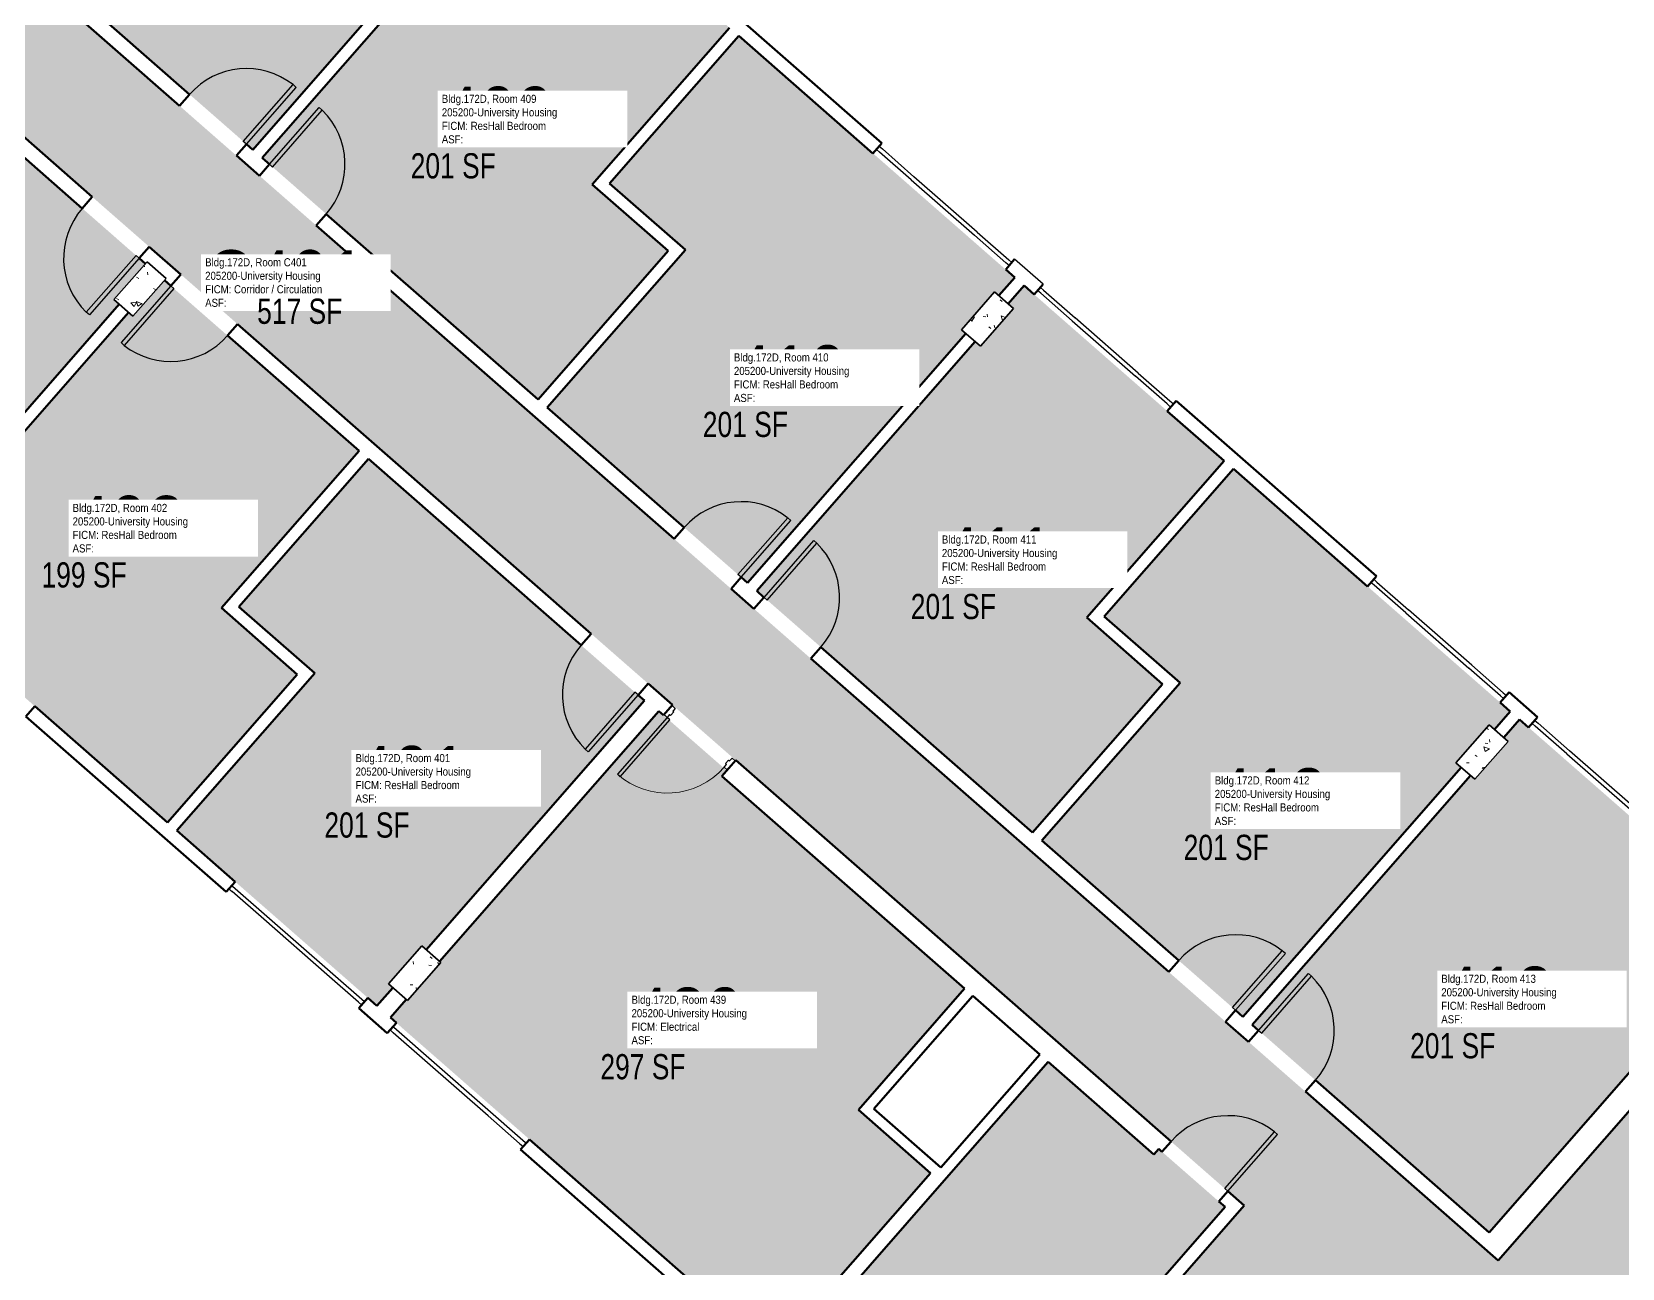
# Model space of a CAD drawing. Header units: inches. Extents: x 69237155 to 69239788, y 27657308 to 27659623.
# Drawn here: x 69237729 to 69238487, y 27658518 to 27659107 of the extents above; entities that cross this region are included whole.
import ezdxf
from ezdxf.enums import TextEntityAlignment as Align

# ---------------------------------------------------------------- set-up
doc = ezdxf.new("R2010")
doc.units = ezdxf.units.IN
doc.header["$LTSCALE"] = 100
doc.header["$MEASUREMENT"] = 0
for name, color, linetype in [('A-COLS', 5, 'CONTINUOUS'), ('A-DOOR', 2, 'CONTINUOUS'), ('A-GLAZ', 1, 'CONTINUOUS'), ('A-IDEN-RNUM', 7, 'CONTINUOUS'), ('A-IDEN-SNUM', 4, 'CONTINUOUS'), ('A-IDEN-VNUM', 4, 'CONTINUOUS'), ('A-WALL', 5, 'CONTINUOUS'), ('AREA-TEXT', 3, 'CONTINUOUS'), ('Rooms-Category-Color', 7, 'CONTINUOUS'), ('Rooms-College-Color', 7, 'CONTINUOUS'), ('Rooms-Department-Color', 7, 'CONTINUOUS'), ('Rooms-Division-Color', 7, 'CONTINUOUS'), ('Rooms-Information', 7, 'CONTINUOUS')]:
    doc.layers.add(name, color=color, linetype=linetype)
doc.styles.add('CP_AREA', font='arial.ttf', dxfattribs={"height": 15})
doc.styles.add('CP_ROOMSNUMBER', font='arial.ttf', dxfattribs={"height": 1})
doc.styles.add('CP_ROOMVNUMBER', font='arial.ttf', dxfattribs={"width": 0.85, "height": 0.075})
pattern_1 = [(8.793, (69237985.663, 27658391.618), (19.1337, -19.9577), [2.88, -31.68]), (313.793, (69237985.663, 27658391.618), (15.0201, 25.2405), [2.304, -25.344]), (59.244, (69237987.257, 27658389.955), (34.1539, 5.2822), [2.448, -26.924]), (4.977, (69237990.723, 27658397.396), (26.6445, -31.7803), [4.32, -47.52]), (55.429, (69237992.943, 27658394.748), (51.6444, 4.4977), [3.671, -40.386]), (309.977, (69237990.723, 27658397.396), (51.6445, 4.4976), [3.456, -38.016]), (339.793, (69237992.347, 27658393.422), (7.059, -26.7316), [2.88, -31.68]), (284.793, (69237992.347, 27658393.422), (25.3737, 14.7939), [2.304, -25.344]), (30.244, (69237992.935, 27658391.195), (32.4325, -11.9383), [2.448, -26.924]), (356.2929, (69237985.663, 27658391.618), (8.77226, 9.3093), [1.267, -23.77, 1.267, -24.461, -25.44]), (356.2929, (69237985.663, 27658391.618), (8.77226, 9.3093), [-50.765, 1.267, -24.173]), (326.293, (69237985.663, 27658391.618), (17.57708, 4.7394), [1.267, -13.402, 1.267, -23.194, -9.696]), (326.293, (69237985.663, 27658391.618), (17.57708, 4.7394), [-39.13, 1.267, -8.429]), (286.2929, (69237979.221, 27658397.26), (14.85184, -14.15585), [1.267, -8.333, 1.267, -28.685, -39.744]), (286.2929, (69237979.221, 27658397.26), (14.85184, -14.15585), [-39.552, 1.267, -38.477]), (276.293, (69237976.332, 27658399.79), (19.3809, -11.8611), [1.267, -11.213, 1.267, -18.624, -28.224]), (276.293, (69237976.332, 27658399.79), (19.3809, -11.8611), [-32.371, 1.267, -26.957])]

# ---------------------------------------------------------------- blocks, each defined once
blk = doc.blocks.new('08_Single-Flush - 08 Door_Single-Flush  3_-0_ x 7_-0_ - 45 MIN-2697103-LEVEL 4')
at = {"layer": 'A-DOOR', "color": 7}
for p, q in [((16, 3.25), (16, 39.19)), ((18, 39.19), (16, 39.19)), ((18, 3.25), (18, 39.19)), ((18, 3.25), (16, 3.25))]:
    blk.add_line(p, q, dxfattribs=at)
at = {"layer": 'A-DOOR', "lineweight": 25}
blk.add_arc((18, 3.25), 36, 93.18474, 180, dxfattribs=at)
blk = doc.blocks.new('Single-Flush - 36_ x 84_-5934727-LEVEL 4')
at = {"layer": 'A-DOOR', "color": 7}
for p, q in [((16, -3.62), (16, -39.64)), ((18, -3.62), (16, -3.62)), ((18, -3.62), (18, -39.64)), ((18, -39.64), (16, -39.64))]:
    blk.add_line(p, q, dxfattribs=at)
at = {"layer": 'A-DOOR', "lineweight": 25}
blk.add_arc((18, -3.62), 36.07, 180, 266.82115, dxfattribs=at)
blk = doc.blocks.new('08_Single-Flush - 08 Door_Single-Flush  3_-0_ x 7_-0_-5934603-LEVEL 4')
at = {"layer": 'A-DOOR', "color": 7}
for p, q in [((16, 3.62), (16, 39.57)), ((18, 39.57), (16, 39.57)), ((18, 3.62), (18, 39.57)), ((18, 3.62), (16, 3.62))]:
    blk.add_line(p, q, dxfattribs=at)
at = {"layer": 'A-DOOR', "lineweight": 25}
blk.add_arc((18, 3.62), 36, 93.18474, 180, dxfattribs=at)
blk = doc.blocks.new('08_Single-Flush - 08 Door_Single-Flush  3_-0_ x 7_-0_-5934602-LEVEL 4')
at = {"layer": 'A-DOOR', "color": 7}
for p, q in [((16, -3.62), (16, -39.57)), ((18, -3.62), (16, -3.62)), ((18, -3.62), (18, -39.57)), ((18, -39.57), (16, -39.57))]:
    blk.add_line(p, q, dxfattribs=at)
at = {"layer": 'A-DOOR', "lineweight": 25}
blk.add_arc((18, -3.62), 36, 180, 266.81526, dxfattribs=at)

msp = doc.modelspace()

# ---------------------------------------------------------------- hatches: boundary and pattern name
at = {"layer": 'A-COLS', "lineweight": 5}
h = msp.add_hatch(dxfattribs=at)
h.set_pattern_fill('FP_23', color=256, angle=-41.2071, style=0, pattern_type=2)
h.set_pattern_definition([(8.793, (69237985.663, 27658391.62), (19.1337, -19.9577), [2.88, -31.68]), (313.793, (69237985.663, 27658391.62), (15.0201, 25.2405), [2.304, -25.344]), (59.244, (69237987.258, 27658389.956), (34.1539, 5.2822), [2.448, -26.924]), (4.977, (69237990.723, 27658397.397), (26.6445, -31.7803), [4.32, -47.52]), (55.429, (69237992.943, 27658394.75), (51.6444, 4.4977), [3.671, -40.386]), (309.977, (69237990.723, 27658397.397), (51.6445, 4.4976), [3.456, -38.016]), (339.793, (69237992.347, 27658393.423), (7.059, -26.7316), [2.88, -31.68]), (284.793, (69237992.347, 27658393.423), (25.3737, 14.7939), [2.304, -25.344]), (30.244, (69237992.935, 27658391.195), (32.4325, -11.9383), [2.448, -26.924]), (356.2929, (69237985.663, 27658391.619), (8.77226, 9.3093), [1.267, -23.77, 1.267, -24.461, -25.44]), (356.2929, (69237985.663, 27658391.619), (8.77226, 9.3093), [-50.765, 1.267, -24.173]), (326.293, (69237985.663, 27658391.619), (17.57708, 4.7394), [1.267, -13.402, 1.267, -23.194, -9.696]), (326.293, (69237985.663, 27658391.619), (17.57708, 4.7394), [-39.13, 1.267, -8.429]), (286.2929, (69237979.221, 27658397.26), (14.85184, -14.15585), [1.267, -8.333, 1.267, -28.685, -39.744]), (286.2929, (69237979.221, 27658397.26), (14.85184, -14.15585), [-39.552, 1.267, -38.477]), (276.293, (69237976.332, 27658399.79), (19.3809, -11.8611), [1.267, -11.213, 1.267, -18.624, -28.224]), (276.293, (69237976.332, 27658399.79), (19.3809, -11.8611), [-32.371, 1.267, -26.957])])
h.paths.add_polyline_path([(69237768.5, 27658979.61), (69237777.53, 27658971.71), (69237793.34, 27658989.76), (69237784.31, 27658997.67)], flags=0)
h = msp.add_hatch(dxfattribs=at)
h.set_pattern_fill('FP_15', color=256, angle=-41.2071, style=0, pattern_type=2)
h.set_pattern_definition(pattern_1)
h.paths.add_polyline_path([(69238172.01, 27658965.31), (69238181.04, 27658957.4), (69238196.85, 27658975.46), (69238187.82, 27658983.36), (69238180.82, 27658975.37)], flags=0)
h = msp.add_hatch(dxfattribs=at)
h.set_pattern_fill('FP_17', color=256, angle=-41.2071, style=0, pattern_type=2)
h.set_pattern_definition(pattern_1)
h.paths.add_polyline_path([(69238407.49, 27658759.11), (69238416.52, 27658751.2), (69238432.33, 27658769.26), (69238423.3, 27658777.16), (69238416.3, 27658769.17)], flags=0)
h = msp.add_hatch(dxfattribs=at)
h.set_pattern_fill('FP_22', color=256, angle=-41.2071, style=0, pattern_type=2)
h.set_pattern_definition([(8.793, (69237985.663, 27658391.619), (19.1337, -19.9577), [2.88, -31.68]), (313.793, (69237985.663, 27658391.62), (15.0201, 25.2405), [2.304, -25.344]), (59.244, (69237987.258, 27658389.956), (34.154, 5.2822), [2.448, -26.924]), (4.977, (69237990.723, 27658397.397), (26.6445, -31.7803), [4.32, -47.52]), (55.429, (69237992.943, 27658394.75), (51.6444, 4.4977), [3.671, -40.386]), (309.977, (69237990.723, 27658397.397), (51.6445, 4.4976), [3.456, -38.016]), (339.793, (69237992.347, 27658393.423), (7.059, -26.7316), [2.88, -31.68]), (284.793, (69237992.347, 27658393.423), (25.3737, 14.794), [2.304, -25.344]), (30.244, (69237992.935, 27658391.194), (32.4325, -11.9383), [2.448, -26.924]), (356.293, (69237985.6635, 27658391.619), (8.77226, 9.3093), [1.267, -23.77, 1.267, -24.461, -25.44]), (356.293, (69237985.6635, 27658391.619), (8.77226, 9.3093), [-50.765, 1.267, -24.173]), (326.293, (69237985.663, 27658391.619), (17.5771, 4.7394), [1.267, -13.402, 1.267, -23.194, -9.696]), (326.293, (69237985.663, 27658391.619), (17.5771, 4.7394), [-39.13, 1.267, -8.429]), (286.293, (69237979.221, 27658397.26), (14.85184, -14.15585), [1.267, -8.333, 1.267, -28.685, -39.744]), (286.293, (69237979.221, 27658397.26), (14.85184, -14.15585), [-39.552, 1.267, -38.477]), (276.293, (69237976.332, 27658399.79), (19.3809, -11.8611), [1.267, -11.213, 1.267, -18.624, -28.224]), (276.293, (69237976.332, 27658399.79), (19.3809, -11.8611), [-32.371, 1.267, -26.957])])
h.paths.add_polyline_path([(69237899.24, 27658653.79), (69237908.26, 27658645.89), (69237924.08, 27658663.95), (69237915.05, 27658671.85)], flags=0)
at = {"layer": 'Rooms-Category-Color', "true_color": 0xadadad}
for points in [[(69237391.46, 27659349.65), (69237439.56, 27659307.53), (69237548.27, 27659212.34), (69237566.33, 27659196.53), (69237674.81, 27659101.54), (69237788.27, 27659002.18), (69237793.02, 27658998.03), (69237892.2, 27658911.17), (69238025.77, 27658794.21), (69238028.26, 27658792.03), (69238029.01, 27658791.37), (69238064.56, 27658760.25), (69238182.1, 27658657.32), (69238217.94, 27658625.94), (69238270.32, 27658580.07), (69238307, 27658547.96), (69238346.53, 27658593.1), (69238303.51, 27658630.78), (69238203.35, 27658718.48), (69238067.56, 27658837.39), (69237967.85, 27658924.7), (69237836.57, 27659039.65), (69237836.36, 27659039.83), (69237836.36, 27659039.83), (69237832.03, 27659043.61), (69237732.39, 27659130.87), (69237596.83, 27659249.57), (69237478.85, 27659352.88), (69237413.82, 27659409.82), (69237412.18, 27659407.94), (69237375.94, 27659366.56), (69237374.3, 27659364.68), (69237384.55, 27659355.7)], [(69238082.37, 27658478.14), (69238157.32, 27658563.73), (69238122.99, 27658593.8), (69238173.54, 27658651.53), (69238057.97, 27658752.72), (69238060.28, 27658755.36), (69238027.93, 27658783.68), (69238027.39, 27658783.07), (69237923.51, 27658664.44), (69237924.08, 27658663.95), (69237908.26, 27658645.89), (69237907.7, 27658646.38), (69237900.12, 27658637.73)], [(69238346.53, 27658593.1), (69238277.12, 27658514.39), (69238321.77, 27658475.29), (69238191.33, 27658326.33), (69238146.68, 27658365.43), (69238138.77, 27658356.4), (69238086.95, 27658401.78), (69237980.21, 27658279.88), (69237987.17, 27658273.79), (69237966.09, 27658249.72), (69237990.16, 27658228.63), (69237984.07, 27658221.68), (69238131.83, 27658092.29), (69238137.93, 27658099.25), (69238168.61, 27658072.38), (69238193.35, 27658092.27), (69238191.79, 27658094.22), (69238224.52, 27658120.53), (69238226.09, 27658118.58), (69238260.43, 27658146.18), (69238257.3, 27658150.07), (69238256.27, 27658151.14), (69238219.93, 27658196.34), (69238374.26, 27658320.39), (69238411.53, 27658274.02), (69238420.88, 27658281.54), (69238424.01, 27658277.64), (69238438.49, 27658289.27), (69238436.93, 27658291.22), (69238439.27, 27658293.1), (69238469.67, 27658317.53), (69238427, 27658370.61), (69238619.9, 27658525.67), (69238726.34, 27658611.19), (69238652.21, 27658703.41), (69238572.22, 27658638.71), (69238548.15, 27658659.79), (69238427.6, 27658522.12)]]:
    msp.add_hatch(color=253, dxfattribs=at).paths.add_polyline_path(points)
at = {"layer": 'Rooms-Category-Color', "true_color": 0x728ef3}
for points in [[(69237961.87, 27659196.34), (69237964.13, 27659198.93), (69237985.59, 27659223.43), (69237854.72, 27659338.02), (69237833.18, 27659313.43), (69237769.54, 27659240.74), (69237805.18, 27659209.53), (69237739.37, 27659134.39), (69237834.6, 27659051), (69237836.19, 27659052.81), (69237938.56, 27659169.73), (69237936.53, 27659171.5), (69237952.34, 27659189.56), (69237954.37, 27659187.78)], [(69237966.33, 27659192.52), (69237958.79, 27659183.91), (69237961.37, 27659181.65), (69237945.56, 27659163.6), (69237942.98, 27659165.86), (69237839.03, 27659047.14), (69237970.41, 27658932.09), (69238032.34, 27659002.81), (69237996.23, 27659034.43), (69238061.61, 27659109.09)], [(69238066.03, 27659105.22), (69238004.52, 27659034.98), (69238040.63, 27659003.36), (69237974.83, 27658928.22), (69238070.12, 27658844.78), (69238174.08, 27658963.49), (69238172.01, 27658965.31), (69238187.82, 27658983.36), (69238189.89, 27658981.55), (69238197.43, 27658990.16)], [(69237672.24, 27659094.15), (69237544.93, 27658948.76), (69237658.72, 27658849.12), (69237666.3, 27658857.77), (69237663.76, 27658859.99), (69237679.57, 27658878.05), (69237682.11, 27658875.83), (69237771.04, 27658977.39), (69237768.5, 27658979.61), (69237783.49, 27658996.73)], [(69237670.72, 27658853.9), (69237663.14, 27658845.25), (69237794.02, 27658730.64), (69237855.78, 27658801.17), (69237819.67, 27658832.8), (69237885.22, 27658907.65), (69237792.52, 27658988.82), (69237777.53, 27658971.71), (69237775.46, 27658973.52), (69237686.53, 27658871.96), (69237688.6, 27658870.14), (69237672.78, 27658852.09)], [(69238196.85, 27658975.46), (69238181.04, 27658957.4), (69238178.5, 27658959.62), (69238074.54, 27658840.91), (69238205.92, 27658725.87), (69238267.85, 27658796.59), (69238231.73, 27658828.21), (69238297.11, 27658902.87), (69238201.85, 27658986.29), (69238194.31, 27658977.68)], [(69237901.31, 27658651.98), (69237899.24, 27658653.79), (69237915.05, 27658671.85), (69237917.12, 27658670.04), (69238021.04, 27658788.72), (69237889.64, 27658903.78), (69237827.96, 27658833.35), (69237864.07, 27658801.72), (69237798.44, 27658726.77), (69237893.73, 27658643.33)], [(69238306.08, 27658638.17), (69238410.03, 27658756.88), (69238407.49, 27658759.11), (69238423.3, 27658777.16), (69238425.84, 27658774.94), (69238433.38, 27658783.55), (69238301.53, 27658899), (69238240.02, 27658828.76), (69238276.14, 27658797.13), (69238210.34, 27658722)], [(69238416.52, 27658751.2), (69238414.45, 27658753.01), (69238310.5, 27658634.29), (69238351.31, 27658598.56), (69238423.35, 27658535.48), (69238539.08, 27658667.65), (69238542.74, 27658671.83), (69238550.65, 27658680.86), (69238437.8, 27658779.68), (69238430.26, 27658771.07), (69238432.33, 27658769.26)], [(69238259.21, 27658503.82), (69238297.55, 27658547.59), (69238266.04, 27658575.18), (69238263.73, 27658572.55), (69238213.33, 27658616.69), (69238164.51, 27658560.93), (69238162.77, 27658558.95), (69238162.74, 27658558.91), (69238087.83, 27658473.37), (69238129.77, 27658436.64), (69238098.19, 27658400.58), (69238122.44, 27658379.34), (69238130.73, 27658372.08), (69238138.16, 27658365.57)]]:
    msp.add_hatch(color=171, dxfattribs=at).paths.add_polyline_path(points)
at = {"layer": 'Rooms-College-Color', "true_color": 0xadadad}
for points in [[(69237391.46, 27659349.65), (69237439.56, 27659307.53), (69237548.27, 27659212.34), (69237566.33, 27659196.53), (69237674.81, 27659101.54), (69237788.27, 27659002.18), (69237793.02, 27658998.03), (69237892.2, 27658911.17), (69238025.77, 27658794.21), (69238028.26, 27658792.03), (69238029.01, 27658791.37), (69238064.56, 27658760.25), (69238182.1, 27658657.32), (69238217.94, 27658625.94), (69238270.32, 27658580.07), (69238307, 27658547.96), (69238346.53, 27658593.1), (69238303.51, 27658630.78), (69238203.35, 27658718.48), (69238067.56, 27658837.39), (69237967.85, 27658924.7), (69237836.57, 27659039.65), (69237836.36, 27659039.83), (69237836.36, 27659039.83), (69237832.03, 27659043.61), (69237732.39, 27659130.87), (69237596.83, 27659249.57), (69237478.85, 27659352.88), (69237413.82, 27659409.82), (69237412.18, 27659407.94), (69237375.94, 27659366.56), (69237374.3, 27659364.68), (69237384.55, 27659355.7)], [(69237961.87, 27659196.34), (69237964.13, 27659198.93), (69237985.59, 27659223.43), (69237854.72, 27659338.02), (69237833.18, 27659313.43), (69237769.54, 27659240.74), (69237805.18, 27659209.53), (69237739.37, 27659134.39), (69237834.6, 27659051), (69237836.19, 27659052.81), (69237938.56, 27659169.73), (69237936.53, 27659171.5), (69237952.34, 27659189.56), (69237954.37, 27659187.78)], [(69237966.33, 27659192.52), (69237958.79, 27659183.91), (69237961.37, 27659181.65), (69237945.56, 27659163.6), (69237942.98, 27659165.86), (69237839.03, 27659047.14), (69237970.41, 27658932.09), (69238032.34, 27659002.81), (69237996.23, 27659034.43), (69238061.61, 27659109.09)], [(69238066.03, 27659105.22), (69238004.52, 27659034.98), (69238040.63, 27659003.36), (69237974.83, 27658928.22), (69238070.12, 27658844.78), (69238174.08, 27658963.49), (69238172.01, 27658965.31), (69238187.82, 27658983.36), (69238189.89, 27658981.55), (69238197.43, 27658990.16)], [(69237672.24, 27659094.15), (69237544.93, 27658948.76), (69237658.72, 27658849.12), (69237666.3, 27658857.77), (69237663.76, 27658859.99), (69237679.57, 27658878.05), (69237682.11, 27658875.83), (69237771.04, 27658977.39), (69237768.5, 27658979.61), (69237783.49, 27658996.73)], [(69237670.72, 27658853.9), (69237663.14, 27658845.25), (69237794.02, 27658730.64), (69237855.78, 27658801.17), (69237819.67, 27658832.8), (69237885.22, 27658907.65), (69237792.52, 27658988.82), (69237777.53, 27658971.71), (69237775.46, 27658973.52), (69237686.53, 27658871.96), (69237688.6, 27658870.14), (69237672.78, 27658852.09)], [(69238196.85, 27658975.46), (69238181.04, 27658957.4), (69238178.5, 27658959.62), (69238074.54, 27658840.91), (69238205.92, 27658725.87), (69238267.85, 27658796.59), (69238231.73, 27658828.21), (69238297.11, 27658902.87), (69238201.85, 27658986.29), (69238194.31, 27658977.68)], [(69237901.31, 27658651.98), (69237899.24, 27658653.79), (69237915.05, 27658671.85), (69237917.12, 27658670.04), (69238021.04, 27658788.72), (69237889.64, 27658903.78), (69237827.96, 27658833.35), (69237864.07, 27658801.72), (69237798.44, 27658726.77), (69237893.73, 27658643.33)], [(69238306.08, 27658638.17), (69238410.03, 27658756.88), (69238407.49, 27658759.11), (69238423.3, 27658777.16), (69238425.84, 27658774.94), (69238433.38, 27658783.55), (69238301.53, 27658899), (69238240.02, 27658828.76), (69238276.14, 27658797.13), (69238210.34, 27658722)], [(69238082.37, 27658478.14), (69238157.32, 27658563.73), (69238122.99, 27658593.8), (69238173.54, 27658651.53), (69238057.97, 27658752.72), (69238060.28, 27658755.36), (69238027.93, 27658783.68), (69238027.39, 27658783.07), (69237923.51, 27658664.44), (69237924.08, 27658663.95), (69237908.26, 27658645.89), (69237907.7, 27658646.38), (69237900.12, 27658637.73)], [(69238416.52, 27658751.2), (69238414.45, 27658753.01), (69238310.5, 27658634.29), (69238351.31, 27658598.56), (69238423.35, 27658535.48), (69238539.08, 27658667.65), (69238542.74, 27658671.83), (69238550.65, 27658680.86), (69238437.8, 27658779.68), (69238430.26, 27658771.07), (69238432.33, 27658769.26)], [(69238346.53, 27658593.1), (69238277.12, 27658514.39), (69238321.77, 27658475.29), (69238191.33, 27658326.33), (69238146.68, 27658365.43), (69238138.77, 27658356.4), (69238086.95, 27658401.78), (69237980.21, 27658279.88), (69237987.17, 27658273.79), (69237966.09, 27658249.72), (69237990.16, 27658228.63), (69237984.07, 27658221.68), (69238131.83, 27658092.29), (69238137.93, 27658099.25), (69238168.61, 27658072.38), (69238193.35, 27658092.27), (69238191.79, 27658094.22), (69238224.52, 27658120.53), (69238226.09, 27658118.58), (69238260.43, 27658146.18), (69238257.3, 27658150.07), (69238256.27, 27658151.14), (69238219.93, 27658196.34), (69238374.26, 27658320.39), (69238411.53, 27658274.02), (69238420.88, 27658281.54), (69238424.01, 27658277.64), (69238438.49, 27658289.27), (69238436.93, 27658291.22), (69238439.27, 27658293.1), (69238469.67, 27658317.53), (69238427, 27658370.61), (69238619.9, 27658525.67), (69238726.34, 27658611.19), (69238652.21, 27658703.41), (69238572.22, 27658638.71), (69238548.15, 27658659.79), (69238427.6, 27658522.12)], [(69238259.21, 27658503.82), (69238297.55, 27658547.59), (69238266.04, 27658575.18), (69238263.73, 27658572.55), (69238213.33, 27658616.69), (69238164.51, 27658560.93), (69238162.77, 27658558.95), (69238162.74, 27658558.91), (69238087.83, 27658473.37), (69238129.77, 27658436.64), (69238098.19, 27658400.58), (69238122.44, 27658379.34), (69238130.73, 27658372.08), (69238138.16, 27658365.57)]]:
    msp.add_hatch(color=253, dxfattribs=at).paths.add_polyline_path(points)
at = {"layer": 'Rooms-Department-Color', "true_color": 0xacacac}
for points in [[(69237391.46, 27659349.65), (69237439.56, 27659307.53), (69237548.27, 27659212.34), (69237566.33, 27659196.53), (69237674.81, 27659101.54), (69237788.27, 27659002.18), (69237793.02, 27658998.03), (69237892.2, 27658911.17), (69238025.77, 27658794.21), (69238028.26, 27658792.03), (69238029.01, 27658791.37), (69238064.56, 27658760.25), (69238182.1, 27658657.32), (69238217.94, 27658625.94), (69238270.32, 27658580.07), (69238307, 27658547.96), (69238346.53, 27658593.1), (69238303.51, 27658630.78), (69238203.35, 27658718.48), (69238067.56, 27658837.39), (69237967.85, 27658924.7), (69237836.57, 27659039.65), (69237836.36, 27659039.83), (69237836.36, 27659039.83), (69237832.03, 27659043.61), (69237732.39, 27659130.87), (69237596.83, 27659249.57), (69237478.85, 27659352.88), (69237413.82, 27659409.82), (69237412.18, 27659407.94), (69237375.94, 27659366.56), (69237374.3, 27659364.68), (69237384.55, 27659355.7)], [(69238082.37, 27658478.14), (69238157.32, 27658563.73), (69238122.99, 27658593.8), (69238173.54, 27658651.53), (69238057.97, 27658752.72), (69238060.28, 27658755.36), (69238027.93, 27658783.68), (69238027.39, 27658783.07), (69237923.51, 27658664.44), (69237924.08, 27658663.95), (69237908.26, 27658645.89), (69237907.7, 27658646.38), (69237900.12, 27658637.73)], [(69238346.53, 27658593.1), (69238277.12, 27658514.39), (69238321.77, 27658475.29), (69238191.33, 27658326.33), (69238146.68, 27658365.43), (69238138.77, 27658356.4), (69238086.95, 27658401.78), (69237980.21, 27658279.88), (69237987.17, 27658273.79), (69237966.09, 27658249.72), (69237990.16, 27658228.63), (69237984.07, 27658221.68), (69238131.83, 27658092.29), (69238137.93, 27658099.25), (69238168.61, 27658072.38), (69238193.35, 27658092.27), (69238191.79, 27658094.22), (69238224.52, 27658120.53), (69238226.09, 27658118.58), (69238260.43, 27658146.18), (69238257.3, 27658150.07), (69238256.27, 27658151.14), (69238219.93, 27658196.34), (69238374.26, 27658320.39), (69238411.53, 27658274.02), (69238420.88, 27658281.54), (69238424.01, 27658277.64), (69238438.49, 27658289.27), (69238436.93, 27658291.22), (69238439.27, 27658293.1), (69238469.67, 27658317.53), (69238427, 27658370.61), (69238619.9, 27658525.67), (69238726.34, 27658611.19), (69238652.21, 27658703.41), (69238572.22, 27658638.71), (69238548.15, 27658659.79), (69238427.6, 27658522.12)]]:
    msp.add_hatch(color=253, dxfattribs=at).paths.add_polyline_path(points)
at = {"layer": 'Rooms-Department-Color', "true_color": 0x604aed}
for points in [[(69237961.87, 27659196.34), (69237964.13, 27659198.93), (69237985.59, 27659223.43), (69237854.72, 27659338.02), (69237833.18, 27659313.43), (69237769.54, 27659240.74), (69237805.18, 27659209.53), (69237739.37, 27659134.39), (69237834.6, 27659051), (69237836.19, 27659052.81), (69237938.56, 27659169.73), (69237936.53, 27659171.5), (69237952.34, 27659189.56), (69237954.37, 27659187.78)], [(69237966.33, 27659192.52), (69237958.79, 27659183.91), (69237961.37, 27659181.65), (69237945.56, 27659163.6), (69237942.98, 27659165.86), (69237839.03, 27659047.14), (69237970.41, 27658932.09), (69238032.34, 27659002.81), (69237996.23, 27659034.43), (69238061.61, 27659109.09)], [(69238066.03, 27659105.22), (69238004.52, 27659034.98), (69238040.63, 27659003.36), (69237974.83, 27658928.22), (69238070.12, 27658844.78), (69238174.08, 27658963.49), (69238172.01, 27658965.31), (69238187.82, 27658983.36), (69238189.89, 27658981.55), (69238197.43, 27658990.16)], [(69237672.24, 27659094.15), (69237544.93, 27658948.76), (69237658.72, 27658849.12), (69237666.3, 27658857.77), (69237663.76, 27658859.99), (69237679.57, 27658878.05), (69237682.11, 27658875.83), (69237771.04, 27658977.39), (69237768.5, 27658979.61), (69237783.49, 27658996.73)], [(69237670.72, 27658853.9), (69237663.14, 27658845.25), (69237794.02, 27658730.64), (69237855.78, 27658801.17), (69237819.67, 27658832.8), (69237885.22, 27658907.65), (69237792.52, 27658988.82), (69237777.53, 27658971.71), (69237775.46, 27658973.52), (69237686.53, 27658871.96), (69237688.6, 27658870.14), (69237672.78, 27658852.09)], [(69238196.85, 27658975.46), (69238181.04, 27658957.4), (69238178.5, 27658959.62), (69238074.54, 27658840.91), (69238205.92, 27658725.87), (69238267.85, 27658796.59), (69238231.73, 27658828.21), (69238297.11, 27658902.87), (69238201.85, 27658986.29), (69238194.31, 27658977.68)], [(69237901.31, 27658651.98), (69237899.24, 27658653.79), (69237915.05, 27658671.85), (69237917.12, 27658670.04), (69238021.04, 27658788.72), (69237889.64, 27658903.78), (69237827.96, 27658833.35), (69237864.07, 27658801.72), (69237798.44, 27658726.77), (69237893.73, 27658643.33)], [(69238306.08, 27658638.17), (69238410.03, 27658756.88), (69238407.49, 27658759.11), (69238423.3, 27658777.16), (69238425.84, 27658774.94), (69238433.38, 27658783.55), (69238301.53, 27658899), (69238240.02, 27658828.76), (69238276.14, 27658797.13), (69238210.34, 27658722)], [(69238416.52, 27658751.2), (69238414.45, 27658753.01), (69238310.5, 27658634.29), (69238351.31, 27658598.56), (69238423.35, 27658535.48), (69238539.08, 27658667.65), (69238542.74, 27658671.83), (69238550.65, 27658680.86), (69238437.8, 27658779.68), (69238430.26, 27658771.07), (69238432.33, 27658769.26)], [(69238259.21, 27658503.82), (69238297.55, 27658547.59), (69238266.04, 27658575.18), (69238263.73, 27658572.55), (69238213.33, 27658616.69), (69238164.51, 27658560.93), (69238162.77, 27658558.95), (69238162.74, 27658558.91), (69238087.83, 27658473.37), (69238129.77, 27658436.64), (69238098.19, 27658400.58), (69238122.44, 27658379.34), (69238130.73, 27658372.08), (69238138.16, 27658365.57)]]:
    msp.add_hatch(color=173, dxfattribs=at).paths.add_polyline_path(points)
at = {"layer": 'Rooms-Division-Color', "true_color": 0xadadad}
for points in [[(69237391.46, 27659349.65), (69237439.56, 27659307.53), (69237548.27, 27659212.34), (69237566.33, 27659196.53), (69237674.81, 27659101.54), (69237788.27, 27659002.18), (69237793.02, 27658998.03), (69237892.2, 27658911.17), (69238025.77, 27658794.21), (69238028.26, 27658792.03), (69238029.01, 27658791.37), (69238064.56, 27658760.25), (69238182.1, 27658657.32), (69238217.94, 27658625.94), (69238270.32, 27658580.07), (69238307, 27658547.96), (69238346.53, 27658593.1), (69238303.51, 27658630.78), (69238203.35, 27658718.48), (69238067.56, 27658837.39), (69237967.85, 27658924.7), (69237836.57, 27659039.65), (69237836.36, 27659039.83), (69237836.36, 27659039.83), (69237832.03, 27659043.61), (69237732.39, 27659130.87), (69237596.83, 27659249.57), (69237478.85, 27659352.88), (69237413.82, 27659409.82), (69237412.18, 27659407.94), (69237375.94, 27659366.56), (69237374.3, 27659364.68), (69237384.55, 27659355.7)], [(69238082.37, 27658478.14), (69238157.32, 27658563.73), (69238122.99, 27658593.8), (69238173.54, 27658651.53), (69238057.97, 27658752.72), (69238060.28, 27658755.36), (69238027.93, 27658783.68), (69238027.39, 27658783.07), (69237923.51, 27658664.44), (69237924.08, 27658663.95), (69237908.26, 27658645.89), (69237907.7, 27658646.38), (69237900.12, 27658637.73)], [(69238346.53, 27658593.1), (69238277.12, 27658514.39), (69238321.77, 27658475.29), (69238191.33, 27658326.33), (69238146.68, 27658365.43), (69238138.77, 27658356.4), (69238086.95, 27658401.78), (69237980.21, 27658279.88), (69237987.17, 27658273.79), (69237966.09, 27658249.72), (69237990.16, 27658228.63), (69237984.07, 27658221.68), (69238131.83, 27658092.29), (69238137.93, 27658099.25), (69238168.61, 27658072.38), (69238193.35, 27658092.27), (69238191.79, 27658094.22), (69238224.52, 27658120.53), (69238226.09, 27658118.58), (69238260.43, 27658146.18), (69238257.3, 27658150.07), (69238256.27, 27658151.14), (69238219.93, 27658196.34), (69238374.26, 27658320.39), (69238411.53, 27658274.02), (69238420.88, 27658281.54), (69238424.01, 27658277.64), (69238438.49, 27658289.27), (69238436.93, 27658291.22), (69238439.27, 27658293.1), (69238469.67, 27658317.53), (69238427, 27658370.61), (69238619.9, 27658525.67), (69238726.34, 27658611.19), (69238652.21, 27658703.41), (69238572.22, 27658638.71), (69238548.15, 27658659.79), (69238427.6, 27658522.12)]]:
    msp.add_hatch(color=253, dxfattribs=at).paths.add_polyline_path(points)
at = {"layer": 'Rooms-Division-Color', "true_color": 0x604aed}
for points in [[(69237961.87, 27659196.34), (69237964.13, 27659198.93), (69237985.59, 27659223.43), (69237854.72, 27659338.02), (69237833.18, 27659313.43), (69237769.54, 27659240.74), (69237805.18, 27659209.53), (69237739.37, 27659134.39), (69237834.6, 27659051), (69237836.19, 27659052.81), (69237938.56, 27659169.73), (69237936.53, 27659171.5), (69237952.34, 27659189.56), (69237954.37, 27659187.78)], [(69237966.33, 27659192.52), (69237958.79, 27659183.91), (69237961.37, 27659181.65), (69237945.56, 27659163.6), (69237942.98, 27659165.86), (69237839.03, 27659047.14), (69237970.41, 27658932.09), (69238032.34, 27659002.81), (69237996.23, 27659034.43), (69238061.61, 27659109.09)], [(69238066.03, 27659105.22), (69238004.52, 27659034.98), (69238040.63, 27659003.36), (69237974.83, 27658928.22), (69238070.12, 27658844.78), (69238174.08, 27658963.49), (69238172.01, 27658965.31), (69238187.82, 27658983.36), (69238189.89, 27658981.55), (69238197.43, 27658990.16)], [(69237672.24, 27659094.15), (69237544.93, 27658948.76), (69237658.72, 27658849.12), (69237666.3, 27658857.77), (69237663.76, 27658859.99), (69237679.57, 27658878.05), (69237682.11, 27658875.83), (69237771.04, 27658977.39), (69237768.5, 27658979.61), (69237783.49, 27658996.73)], [(69237670.72, 27658853.9), (69237663.14, 27658845.25), (69237794.02, 27658730.64), (69237855.78, 27658801.17), (69237819.67, 27658832.8), (69237885.22, 27658907.65), (69237792.52, 27658988.82), (69237777.53, 27658971.71), (69237775.46, 27658973.52), (69237686.53, 27658871.96), (69237688.6, 27658870.14), (69237672.78, 27658852.09)], [(69238196.85, 27658975.46), (69238181.04, 27658957.4), (69238178.5, 27658959.62), (69238074.54, 27658840.91), (69238205.92, 27658725.87), (69238267.85, 27658796.59), (69238231.73, 27658828.21), (69238297.11, 27658902.87), (69238201.85, 27658986.29), (69238194.31, 27658977.68)], [(69237901.31, 27658651.98), (69237899.24, 27658653.79), (69237915.05, 27658671.85), (69237917.12, 27658670.04), (69238021.04, 27658788.72), (69237889.64, 27658903.78), (69237827.96, 27658833.35), (69237864.07, 27658801.72), (69237798.44, 27658726.77), (69237893.73, 27658643.33)], [(69238306.08, 27658638.17), (69238410.03, 27658756.88), (69238407.49, 27658759.11), (69238423.3, 27658777.16), (69238425.84, 27658774.94), (69238433.38, 27658783.55), (69238301.53, 27658899), (69238240.02, 27658828.76), (69238276.14, 27658797.13), (69238210.34, 27658722)], [(69238416.52, 27658751.2), (69238414.45, 27658753.01), (69238310.5, 27658634.29), (69238351.31, 27658598.56), (69238423.35, 27658535.48), (69238539.08, 27658667.65), (69238542.74, 27658671.83), (69238550.65, 27658680.86), (69238437.8, 27658779.68), (69238430.26, 27658771.07), (69238432.33, 27658769.26)], [(69238259.21, 27658503.82), (69238297.55, 27658547.59), (69238266.04, 27658575.18), (69238263.73, 27658572.55), (69238213.33, 27658616.69), (69238164.51, 27658560.93), (69238162.77, 27658558.95), (69238162.74, 27658558.91), (69238087.83, 27658473.37), (69238129.77, 27658436.64), (69238098.19, 27658400.58), (69238122.44, 27658379.34), (69238130.73, 27658372.08), (69238138.16, 27658365.57)]]:
    msp.add_hatch(color=173, dxfattribs=at).paths.add_polyline_path(points)

# ---------------------------------------------------------------- linework, layer by layer
at = {"layer": 'A-COLS', "lineweight": 35}
for p, q in [((69237784.31, 27658997.67), (69237768.5, 27658979.61)), ((69237793.34, 27658989.76), (69237784.31, 27658997.67)), ((69237777.53, 27658971.71), (69237793.34, 27658989.76)), ((69238187.82, 27658983.36), (69238172.01, 27658965.31)), ((69238196.85, 27658975.46), (69238187.82, 27658983.36)), ((69237768.5, 27658979.61), (69237777.53, 27658971.71)), ((69238181.04, 27658957.4), (69238196.85, 27658975.46)), ((69238172.01, 27658965.31), (69238181.04, 27658957.4)), ((69238423.3, 27658777.16), (69238407.49, 27658759.11)), ((69238432.33, 27658769.26), (69238423.3, 27658777.16)), ((69238416.52, 27658751.2), (69238432.33, 27658769.26)), ((69238407.49, 27658759.11), (69238416.52, 27658751.2)), ((69237915.05, 27658671.85), (69237899.24, 27658653.79)), ((69237924.08, 27658663.95), (69237915.05, 27658671.85)), ((69237908.26, 27658645.89), (69237924.08, 27658663.95)), ((69237899.24, 27658653.79), (69237908.26, 27658645.89))]:
    msp.add_line(p, q, dxfattribs=at)
at = {"layer": 'A-DOOR'}
for p, q in [((69238034.22, 27658786.32), (69238035.72, 27658785)), ((69238035.72, 27658785), (69238034.57, 27658783.68)), ((69238031.94, 27658780.67), (69238008.22, 27658753.59)), ((69238009.54, 27658752.44), (69238033.25, 27658779.52)), ((69238031.94, 27658780.67), (69238030.43, 27658781.99)), ((69238033.09, 27658781.99), (69238031.94, 27658780.67)), ((69238033.25, 27658779.52), (69238031.94, 27658780.67)), ((69238033.56, 27658781.58), (69238033.09, 27658781.99)), ((69238035.04, 27658783.27), (69238033.56, 27658781.58)), ((69238034.57, 27658783.68), (69238035.04, 27658783.27)), ((69238059.02, 27658756.96), (69238060.17, 27658758.27)), ((69238060.52, 27658755.64), (69238059.02, 27658756.96)), ((69238059.7, 27658758.69), (69238061.18, 27658760.38)), ((69238060.17, 27658758.27), (69238059.7, 27658758.69)), ((69238061.18, 27658760.38), (69238061.65, 27658759.97)), ((69238061.65, 27658759.97), (69238062.81, 27658761.28)), ((69238062.81, 27658761.28), (69238064.31, 27658759.97)), ((69238008.22, 27658753.59), (69238009.54, 27658752.44))]:
    msp.add_line(p, q, dxfattribs=at)
at = {"layer": 'A-DOOR', "lineweight": 5}
msp.add_arc((69238031.94, 27658780.67), 36, 228.7929, 318.7929, dxfattribs=at)
at = {"layer": 'A-GLAZ'}
for p, q in [((69238133.06, 27659049.85), (69238131.55, 27659051.16)), ((69238132.87, 27659052.67), (69238134.38, 27659051.35)), ((69238148.1, 27659036.67), (69238133.06, 27659049.85)), ((69238134.38, 27659051.35), (69238149.42, 27659038.17)), ((69238148.1, 27659036.67), (69238178.2, 27659010.32)), ((69238179.52, 27659011.82), (69238149.42, 27659038.17)), ((69238179.52, 27659011.82), (69238194.56, 27658998.65)), ((69238193.24, 27658997.14), (69238178.2, 27659010.32)), ((69238194.75, 27658995.83), (69238193.24, 27658997.14)), ((69238194.56, 27658998.65), (69238196.07, 27658997.33)), ((69238209.8, 27658982.65), (69238208.29, 27658983.97)), ((69238209.61, 27658985.47), (69238211.11, 27658984.15)), ((69238224.84, 27658969.47), (69238209.8, 27658982.65)), ((69238211.11, 27658984.15), (69238226.16, 27658970.98)), ((69238224.84, 27658969.47), (69238254.94, 27658943.12)), ((69238256.25, 27658944.63), (69238226.16, 27658970.98)), ((69238256.25, 27658944.63), (69238271.3, 27658931.45)), ((69238269.98, 27658929.95), (69238254.94, 27658943.12)), ((69238271.49, 27658928.63), (69238269.98, 27658929.95)), ((69238271.3, 27658931.45), (69238272.8, 27658930.13)), ((69238368.35, 27658846.47), (69238369.86, 27658845.15)), ((69238369.86, 27658845.15), (69238384.9, 27658831.98)), ((69238368.54, 27658843.65), (69238367.03, 27658844.96)), ((69238383.58, 27658830.47), (69238368.54, 27658843.65)), ((69238383.58, 27658830.47), (69238413.68, 27658804.12)), ((69238415, 27658805.62), (69238384.9, 27658831.98)), ((69238428.72, 27658790.94), (69238413.68, 27658804.12)), ((69238415, 27658805.62), (69238430.04, 27658792.45)), ((69238430.04, 27658792.45), (69238431.55, 27658791.13)), ((69238430.23, 27658789.63), (69238428.72, 27658790.94)), ((69238445.28, 27658776.45), (69238443.77, 27658777.77)), ((69238445.09, 27658779.27), (69238446.59, 27658777.96)), ((69238446.59, 27658777.96), (69238461.64, 27658764.78)), ((69238460.32, 27658763.28), (69238445.28, 27658776.45)), ((69238460.32, 27658763.28), (69238490.42, 27658736.92)), ((69238491.73, 27658738.43), (69238461.64, 27658764.78)), ((69237823.24, 27658699.07), (69237824.75, 27658697.75)), ((69237824.95, 27658700.24), (69237824.56, 27658700.58)), ((69237839.79, 27658684.58), (69237824.75, 27658697.75)), ((69237887.76, 27658645.24), (69237824.95, 27658700.24)), ((69237869.89, 27658658.23), (69237839.79, 27658684.58)), ((69237884.93, 27658645.05), (69237869.89, 27658658.23)), ((69237884.93, 27658645.05), (69237886.44, 27658643.73)), ((69237901.69, 27658633.04), (69237901.3, 27658633.38)), ((69237964.5, 27658578.04), (69237901.69, 27658633.04)), ((69237899.98, 27658631.88), (69237901.49, 27658630.56)), ((69237916.53, 27658617.38), (69237901.49, 27658630.56)), ((69237946.63, 27658591.03), (69237916.53, 27658617.38)), ((69237961.67, 27658577.85), (69237946.63, 27658591.03)), ((69237961.67, 27658577.85), (69237963.18, 27658576.54))]:
    msp.add_line(p, q, dxfattribs=at)
at = {"layer": 'A-WALL', "lineweight": 50}
for p, q in [((69237758.17, 27659028.54), (69237539.1, 27659220.37)), ((69237631.43, 27659219.27), (69237799.73, 27659071.9)), ((69237938.56, 27659169.73), (69237834.6, 27659051)), ((69237839.02, 27659047.13), (69237942.98, 27659165.86)), ((69237804.51, 27659077.35), (69237739.37, 27659134.39)), ((69238134.19, 27659054.17), (69238038.83, 27659137.67)), ((69238061.61, 27659109.09), (69237996.23, 27659034.43)), ((69238004.52, 27659034.98), (69238066.03, 27659105.22)), ((69238066.03, 27659105.22), (69238129.91, 27659049.28)), ((69237672.24, 27659094.15), (69237753.4, 27659023.08)), ((69237799.73, 27659071.9), (69237804.51, 27659077.35)), ((69237831.59, 27659053.64), (69237826.81, 27659048.18)), ((69237834.6, 27659051), (69237831.59, 27659053.64)), ((69238129.91, 27659049.28), (69238134.19, 27659054.17)), ((69237826.81, 27659048.18), (69237836.36, 27659039.83)), ((69237837.73, 27659038.64), (69237842.51, 27659044.09)), ((69237840.42, 27659045.9), (69237839.02, 27659047.13)), ((69237840.43, 27659045.91), (69237840.42, 27659045.9)), ((69237842.51, 27659044.09), (69237840.43, 27659045.91)), ((69237836.36, 27659039.83), (69237837.73, 27659038.64)), ((69237836.36, 27659039.83), (69237836.36, 27659039.83)), ((69237996.23, 27659034.43), (69238032.34, 27659002.81)), ((69238040.63, 27659003.36), (69238004.52, 27659034.98)), ((69237753.4, 27659023.08), (69237758.17, 27659028.54)), ((69237869.59, 27659020.37), (69237864.81, 27659014.92)), ((69237970.41, 27658932.09), (69237869.59, 27659020.37)), ((69237864.81, 27659014.92), (69238035.26, 27658865.67)), ((69237785.26, 27659004.82), (69237780.48, 27658999.36)), ((69237800.3, 27658991.64), (69237785.26, 27659004.82)), ((69237780.48, 27658999.36), (69237783.49, 27658996.73)), ((69238032.34, 27659002.81), (69237970.41, 27658932.09)), ((69237974.83, 27658928.22), (69238040.63, 27659003.36)), ((69238197.38, 27658998.84), (69238193.1, 27658993.94)), ((69237795.53, 27658986.19), (69237800.3, 27658991.64)), ((69238197.43, 27658990.16), (69238189.89, 27658981.55)), ((69238193.1, 27658993.94), (69238197.43, 27658990.16)), ((69237792.52, 27658988.82), (69237795.53, 27658986.19)), ((69238194.31, 27658977.68), (69238201.85, 27658986.29)), ((69238201.85, 27658986.29), (69238206.64, 27658982.09)), ((69238206.64, 27658982.09), (69238210.93, 27658986.98)), ((69237771.04, 27658977.39), (69237682.11, 27658875.83)), ((69237686.53, 27658871.96), (69237775.46, 27658973.52)), ((69237827.39, 27658967.93), (69237822.61, 27658962.47)), ((69237995.72, 27658820.52), (69237827.39, 27658967.93)), ((69237822.61, 27658962.47), (69237885.22, 27658907.65)), ((69238174.08, 27658963.49), (69238070.12, 27658844.78)), ((69238074.54, 27658840.91), (69238178.5, 27658959.62)), ((69238274.31, 27658931.47), (69238270.03, 27658926.58)), ((69238369.67, 27658847.97), (69238274.31, 27658931.47)), ((69238040.03, 27658871.13), (69237974.83, 27658928.22)), ((69238270.03, 27658926.58), (69238297.11, 27658902.87)), ((69237885.22, 27658907.65), (69237819.67, 27658832.8)), ((69237827.96, 27658833.35), (69237889.64, 27658903.78)), ((69237889.64, 27658903.78), (69237990.95, 27658815.07)), ((69238297.11, 27658902.87), (69238231.73, 27658828.21)), ((69238240.02, 27658828.76), (69238301.53, 27658899)), ((69238301.53, 27658899), (69238365.39, 27658843.08)), ((69238035.26, 27658865.67), (69238040.03, 27658871.13)), ((69238067.12, 27658847.41), (69238062.34, 27658841.96)), ((69238070.12, 27658844.78), (69238067.12, 27658847.41)), ((69238365.39, 27658843.08), (69238369.67, 27658847.97)), ((69238062.34, 27658841.96), (69238073.25, 27658832.4)), ((69238073.25, 27658832.4), (69238078.02, 27658837.86)), ((69238078.02, 27658837.86), (69238074.54, 27658840.91)), ((69237819.67, 27658832.8), (69237855.78, 27658801.17)), ((69237864.07, 27658801.72), (69237827.96, 27658833.35)), ((69238231.73, 27658828.21), (69238267.85, 27658796.59)), ((69238276.14, 27658797.13), (69238240.02, 27658828.76)), ((69237990.95, 27658815.07), (69237995.72, 27658820.52)), ((69238105.11, 27658814.14), (69238100.33, 27658808.69)), ((69238100.33, 27658808.69), (69238270.74, 27658659.47)), ((69238205.92, 27658725.87), (69238105.11, 27658814.14)), ((69237855.78, 27658801.17), (69237794.02, 27658730.64)), ((69237798.44, 27658726.77), (69237864.07, 27658801.72)), ((69238022.81, 27658796.81), (69238018.03, 27658791.35)), ((69238034.47, 27658786.6), (69238022.81, 27658796.81)), ((69238267.85, 27658796.59), (69238205.92, 27658725.87)), ((69238210.34, 27658722), (69238276.14, 27658797.13)), ((69238432.87, 27658792.64), (69238428.58, 27658787.75)), ((69238446.41, 27658780.78), (69238432.87, 27658792.64)), ((69237730.85, 27658785.96), (69237726.57, 27658781.07)), ((69237794.02, 27658730.64), (69237730.85, 27658785.96)), ((69238021.04, 27658788.72), (69237917.12, 27658670.04)), ((69238018.03, 27658791.35), (69238021.04, 27658788.72)), ((69238030.18, 27658781.71), (69238034.47, 27658786.6)), ((69238428.58, 27658787.75), (69238433.38, 27658783.55)), ((69237726.57, 27658781.07), (69237821.93, 27658697.57)), ((69237923.51, 27658664.44), (69238027.93, 27658783.68)), ((69238027.93, 27658783.68), (69238030.18, 27658781.71)), ((69238433.38, 27658783.55), (69238425.84, 27658774.94)), ((69238430.26, 27658771.07), (69238437.8, 27658779.68)), ((69238437.8, 27658779.68), (69238442.12, 27658775.89)), ((69238442.12, 27658775.89), (69238446.41, 27658780.78)), ((69238064.56, 27658760.25), (69238057.97, 27658752.72)), ((69238271.83, 27658578.75), (69238064.56, 27658760.25)), ((69238410.03, 27658756.88), (69238306.08, 27658638.17)), ((69238057.97, 27658752.72), (69238173.54, 27658651.53)), ((69238310.5, 27658634.29), (69238414.45, 27658753.01)), ((69237826.21, 27658702.46), (69237798.44, 27658726.77)), ((69238275.51, 27658664.93), (69238210.34, 27658722)), ((69237821.93, 27658697.57), (69237826.21, 27658702.46)), ((69238423.35, 27658535.48), (69238550.65, 27658680.86)), ((69238270.74, 27658659.47), (69238275.51, 27658664.93)), ((69238427.6, 27658522.12), (69238548.15, 27658659.79)), ((69237901.31, 27658651.98), (69237893.73, 27658643.33)), ((69238173.54, 27658651.53), (69238122.99, 27658593.8)), ((69237889.4, 27658647.12), (69237885.12, 27658642.23)), ((69237885.12, 27658642.23), (69237898.66, 27658630.37)), ((69237893.73, 27658643.33), (69237889.4, 27658647.12)), ((69237900.12, 27658637.73), (69237907.7, 27658646.38)), ((69238130.39, 27658594.29), (69238177.49, 27658648.07)), ((69238177.49, 27658648.07), (69238209.38, 27658620.15)), ((69238302.6, 27658641.21), (69238297.82, 27658635.76)), ((69238306.08, 27658638.17), (69238302.6, 27658641.21)), ((69237898.66, 27658630.37), (69237902.95, 27658635.26)), ((69237902.95, 27658635.26), (69237900.12, 27658637.73)), ((69238297.82, 27658635.76), (69238308.73, 27658626.21)), ((69238313.5, 27658631.66), (69238310.5, 27658634.29)), ((69238308.73, 27658626.21), (69238313.5, 27658631.66)), ((69238209.38, 27658620.15), (69238162.29, 27658566.37)), ((69238162.78, 27658558.96), (69238213.33, 27658616.69)), ((69238213.33, 27658616.69), (69238263.73, 27658572.55)), ((69238340.59, 27658607.94), (69238335.81, 27658602.49)), ((69238423.35, 27658535.48), (69238340.59, 27658607.94)), ((69238335.81, 27658602.49), (69238427.6, 27658522.12)), ((69238122.99, 27658593.8), (69238157.32, 27658563.73)), ((69238162.29, 27658566.37), (69238130.39, 27658594.29)), ((69237966.33, 27658579.76), (69237962.05, 27658574.87)), ((69237962.05, 27658574.87), (69238044.57, 27658502.61)), ((69238082.37, 27658478.14), (69237966.33, 27658579.76)), ((69238263.73, 27658572.55), (69238266.04, 27658575.18)), ((69238266.04, 27658575.18), (69238267.54, 27658573.86)), ((69238267.54, 27658573.86), (69238271.83, 27658578.75)), ((69238157.31, 27658563.72), (69238082.37, 27658478.14)), ((69238087.83, 27658473.37), (69238162.77, 27658558.95)), ((69238298.91, 27658555.04), (69238294.63, 27658550.15)), ((69238294.63, 27658550.15), (69238297.55, 27658547.59)), ((69238306.72, 27658548.2), (69238298.91, 27658555.04)), ((69238297.55, 27658547.59), (69238138.16, 27658365.57)), ((69238138.77, 27658356.4), (69238306.72, 27658548.2))]:
    msp.add_line(p, q, dxfattribs=at)
at = {"layer": 'A-WALL'}
msp.add_line((69238210.93, 27658986.98), (69238197.38, 27658998.84), dxfattribs=at)

# ---------------------------------------------------------------- block references
at = {"layer": 'A-DOOR'}
for name, p, rotation in [('08_Single-Flush - 08 Door_Single-Flush  3_-0_ x 7_-0_-5934603-LEVEL 4', (69237815.66, 27659062.77), 318.7929047813024), ('08_Single-Flush - 08 Door_Single-Flush  3_-0_ x 7_-0_-5934602-LEVEL 4', (69237853.66, 27659029.51), 138.7929047813023), ('08_Single-Flush - 08 Door_Single-Flush  3_-0_ x 7_-0_-5934602-LEVEL 4', (69237769.33, 27659013.95), 318.7929047813024), ('08_Single-Flush - 08 Door_Single-Flush  3_-0_ x 7_-0_-5934603-LEVEL 4', (69237811.46, 27658977.06), 138.7929047813023), ('08_Single-Flush - 08 Door_Single-Flush  3_-0_ x 7_-0_-5934603-LEVEL 4', (69238051.19, 27658856.54), 318.7929047813024), ('08_Single-Flush - 08 Door_Single-Flush  3_-0_ x 7_-0_-5934602-LEVEL 4', (69238089.18, 27658823.27), 138.7929047813023), ('08_Single-Flush - 08 Door_Single-Flush  3_-0_ x 7_-0_-5934602-LEVEL 4', (69238006.88, 27658805.94), 318.7929047813024), ('08_Single-Flush - 08 Door_Single-Flush  3_-0_ x 7_-0_-5934603-LEVEL 4', (69238286.67, 27658650.34), 318.7929047813024), ('Single-Flush - 36_ x 84_-5934727-LEVEL 4', (69238324.66, 27658617.07), 138.7929047813023), ('08_Single-Flush - 08 Door_Single-Flush  3_-0_ x 7_-0_ - 45 MIN-2697103-LEVEL 4', (69238283.23, 27658564.45), 318.7929047813024)]:
    msp.add_blockref(name, p, dxfattribs=dict(at, rotation=rotation))

# ---------------------------------------------------------------- texts
at = {"layer": 'A-IDEN-RNUM', "linetype": 'ByBlock', "style": 'CP_ROOMSNUMBER'}
for s, p in [('0409-00', (69237933.29, 27659057.69)), ('C401-00', (69237837.84, 27658988.67)), ('0410-00', (69238072.38, 27658934.56)), ('0402-00', (69237757.48, 27658862.89)), ('0411-00', (69238171.42, 27658847.84)), ('0401-00', (69237892.2, 27658743.77)), ('0412-00', (69238301.35, 27658733.13)), ('0413-00', (69238409.22, 27658638.67)), ('0439-00', (69238023.63, 27658628.69))]:
    msp.add_text(s, height=1, dxfattribs=at).set_placement(p)
at = {"layer": 'A-IDEN-SNUM', "linetype": 'ByBlock', "style": 'CP_ROOMSNUMBER'}
for s, p in [('172D040900', (69237933.29, 27659057.69)), ('172DC40100', (69237837.84, 27658988.67)), ('172D041000', (69238072.38, 27658934.56)), ('172D040200', (69237757.48, 27658862.89)), ('172D041100', (69238171.42, 27658847.84)), ('172D040100', (69237892.2, 27658743.77)), ('172D041200', (69238301.35, 27658733.13)), ('172D041300', (69238409.22, 27658638.67)), ('172D043900', (69238023.63, 27658628.69))]:
    msp.add_text(s, height=1, dxfattribs=at).set_placement(p)
at = {"layer": 'A-IDEN-VNUM', "linetype": 'ByBlock', "style": 'CP_ROOMVNUMBER', "width": 0.85}
for s, p in [('409', (69237951.35, 27659067.47)), ('C401', (69237850.24, 27658989.64)), ('410', (69238090.44, 27658944.34)), ('402', (69237775.54, 27658872.67)), ('411', (69238189.48, 27658857.62)), ('401', (69237910.26, 27658753.55)), ('412', (69238319.41, 27658742.91)), ('413', (69238427.28, 27658648.45)), ('439', (69238041.69, 27658638.47))]:
    msp.add_text(s, height=27, dxfattribs=at).set_placement(p, align=Align.MIDDLE_CENTER)
at = {"layer": 'AREA-TEXT', "style": 'CP_AREA', "width": 0.75}
for s, p in [('201 SF', (69237930.05, 27659043.34)), ('517 SF', (69237856.94, 27658974.09)), ('201 SF', (69238069.15, 27658920.21)), ('199 SF', (69237754.25, 27658848.54)), ('201 SF', (69238168.18, 27658833.49)), ('201 SF', (69237888.97, 27658729.43)), ('201 SF', (69238298.11, 27658718.78)), ('201 SF', (69238405.98, 27658624.33)), ('297 SF', (69238020.39, 27658614.35))]:
    msp.add_text(s, height=12, dxfattribs=at).set_placement(p, align=Align.MIDDLE_CENTER)

# ---------------------------------------------------------------- next in the draw order: texts
at = {"layer": 'Rooms-Information', "char_height": 3.8571, "width": 86.4, "attachment_point": 7, "style": 'CP_ROOMVNUMBER', "bg_fill": 3, "box_fill_scale": 1.5, "bg_fill_color": 256, "bg_fill_true_color": 13158600, "bg_fill_transparency": 0}
for s, insert in [('Bldg.172D, Room 409^M^J205200-University Housing^M^JFICM: ResHall Bedroom^M^JASF: ', (69237924.6, 27659053.97)), ('Bldg.172D, Room C401^M^J205200-University Housing^M^JFICM: Corridor / Circulation^M^JASF: ', (69237811.92, 27658976.14)), ('Bldg.172D, Room 410^M^J205200-University Housing^M^JFICM: ResHall Bedroom^M^JASF: ', (69238063.7, 27658930.84)), ('Bldg.172D, Room 402^M^J205200-University Housing^M^JFICM: ResHall Bedroom^M^JASF: ', (69237748.79, 27658859.17)), ('Bldg.172D, Room 411^M^J205200-University Housing^M^JFICM: ResHall Bedroom^M^JASF: ', (69238162.73, 27658844.12)), ('Bldg.172D, Room 401^M^J205200-University Housing^M^JFICM: ResHall Bedroom^M^JASF: ', (69237883.52, 27658740.05)), ('Bldg.172D, Room 412^M^J205200-University Housing^M^JFICM: ResHall Bedroom^M^JASF: ', (69238292.66, 27658729.41)), ('Bldg.172D, Room 413^M^J205200-University Housing^M^JFICM: ResHall Bedroom^M^JASF: ', (69238400.53, 27658634.95)), ('Bldg.172D, Room 439^M^J205200-University Housing^M^JFICM: Electrical^M^JASF: ', (69238014.94, 27658624.97))]:
    msp.add_mtext(s, dxfattribs=dict(at, insert=insert))

doc.saveas('drawing.dxf')
